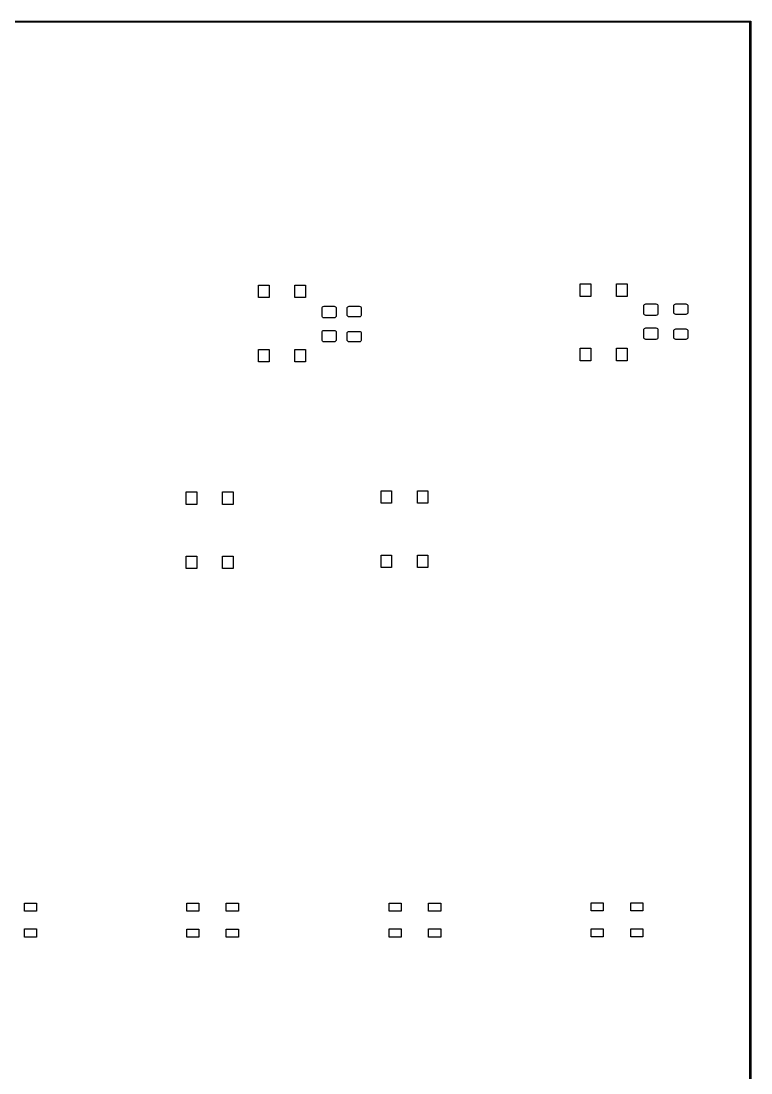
# Model space of a CAD drawing. Extents: x 0 to 360, y 0 to 260.
# Drawn here: x 269.8 to 360.1, y 130 to 260.1 of the extents above; entities that cross this region are included whole.
import ezdxf

# ---------------------------------------------------------------- set-up
doc = ezdxf.new("R2010")
doc.units = 0
doc.layers.add('BLACK', color=7, linetype='CONTINUOUS')

msp = doc.modelspace()

# ---------------------------------------------------------------- linework, layer by layer
at = {"layer": 'BLACK', "linetype": 'CONTINUOUS'}
for p, q in [((0, 260.075), (360, 260.075)), ((359.925, 259.925), (0.075, 259.925)), ((359.925, 0.075), (359.925, 259.925)), ((360, 260.075), (360.01, 260.073)), ((360.01, 260.073), (360.013, 260.074)), ((360.013, 260.074), (360.016, 260.072)), ((360.016, 260.072), (360.026, 260.07)), ((360.026, 260.07), (360.041, 260.058)), ((360.041, 260.058), (360.057, 260.048)), ((360.057, 260.048), (360.06, 260.042)), ((360.06, 260.042), (360.065, 260.037)), ((360.065, 260.037), (360.068, 260.018)), ((360.068, 260.018), (360.075, 260)), ((360.075, 260), (360.075, 0)), ((299.17, 225.87), (299.17, 227.42)), ((299.17, 227.42), (300.47, 227.42)), ((300.47, 227.42), (300.47, 225.87)), ((303.67, 225.87), (303.67, 227.42)), ((303.67, 227.42), (304.97, 227.42)), ((304.97, 227.42), (304.97, 225.87)), ((338.96, 226.02), (338.96, 227.57)), ((338.96, 227.57), (340.26, 227.57)), ((340.26, 227.57), (340.26, 226.02)), ((343.46, 226.02), (343.46, 227.57)), ((343.46, 227.57), (344.76, 227.57)), ((344.76, 227.57), (344.76, 226.02)), ((300.47, 225.87), (299.17, 225.87)), ((304.97, 225.87), (303.67, 225.87)), ((340.26, 226.02), (338.96, 226.02)), ((344.76, 226.02), (343.46, 226.02)), ((346.898, 225.027), (346.979, 225.081)), ((346.979, 225.081), (347.075, 225.1)), ((347.075, 225.1), (348.325, 225.1)), ((348.325, 225.1), (348.421, 225.081)), ((348.421, 225.081), (348.502, 225.027)), ((350.598, 225.027), (350.679, 225.081)), ((350.679, 225.081), (350.775, 225.1)), ((350.775, 225.1), (352.025, 225.1)), ((352.025, 225.1), (352.121, 225.081)), ((352.121, 225.081), (352.202, 225.027)), ((307.025, 224.55), (307.044, 224.646)), ((307.025, 223.625), (307.025, 224.55)), ((307.044, 224.646), (307.098, 224.727)), ((307.098, 224.727), (307.179, 224.781)), ((307.179, 224.781), (307.275, 224.8)), ((307.275, 224.8), (308.525, 224.8)), ((308.525, 224.8), (308.621, 224.781)), ((308.621, 224.781), (308.702, 224.727)), ((308.702, 224.727), (308.756, 224.646)), ((308.756, 224.646), (308.775, 224.55)), ((308.775, 224.55), (308.775, 223.625)), ((310.125, 224.55), (310.144, 224.646)), ((310.125, 223.75), (310.125, 224.55)), ((310.144, 223.654), (310.125, 223.75)), ((310.144, 224.646), (310.198, 224.727)), ((310.198, 224.727), (310.279, 224.781)), ((310.279, 224.781), (310.375, 224.8)), ((310.375, 224.8), (311.625, 224.8)), ((311.625, 224.8), (311.721, 224.781)), ((311.721, 224.781), (311.802, 224.727)), ((311.802, 224.727), (311.856, 224.646)), ((311.856, 224.646), (311.875, 224.55)), ((311.875, 223.75), (311.856, 223.654)), ((311.875, 224.55), (311.875, 223.75)), ((346.825, 224.85), (346.844, 224.946)), ((346.825, 223.925), (346.825, 224.85)), ((346.844, 223.829), (346.825, 223.925)), ((346.844, 224.946), (346.898, 225.027)), ((346.898, 223.748), (346.844, 223.829)), ((346.979, 223.694), (346.898, 223.748)), ((348.502, 223.748), (348.421, 223.694)), ((348.502, 225.027), (348.556, 224.946)), ((348.556, 223.829), (348.502, 223.748)), ((348.556, 224.946), (348.575, 224.85)), ((348.575, 223.925), (348.556, 223.829)), ((348.575, 224.85), (348.575, 223.925)), ((350.525, 224.85), (350.544, 224.946)), ((350.525, 224.05), (350.525, 224.85)), ((350.544, 223.954), (350.525, 224.05)), ((350.544, 224.946), (350.598, 225.027)), ((350.598, 223.873), (350.544, 223.954)), ((350.679, 223.819), (350.598, 223.873)), ((350.775, 223.8), (350.679, 223.819)), ((352.025, 223.8), (350.775, 223.8)), ((352.121, 223.819), (352.025, 223.8)), ((352.202, 223.873), (352.121, 223.819)), ((352.202, 225.027), (352.256, 224.946)), ((352.256, 223.954), (352.202, 223.873)), ((352.256, 224.946), (352.275, 224.85)), ((352.275, 224.05), (352.256, 223.954)), ((352.275, 224.85), (352.275, 224.05)), ((307.044, 223.529), (307.025, 223.625)), ((307.098, 223.448), (307.044, 223.529)), ((307.179, 223.394), (307.098, 223.448)), ((307.275, 223.375), (307.179, 223.394)), ((308.525, 223.375), (307.275, 223.375)), ((308.621, 223.394), (308.525, 223.375)), ((308.702, 223.448), (308.621, 223.394)), ((308.756, 223.529), (308.702, 223.448)), ((308.775, 223.625), (308.756, 223.529)), ((310.198, 223.573), (310.144, 223.654)), ((310.279, 223.519), (310.198, 223.573)), ((310.375, 223.5), (310.279, 223.519)), ((311.625, 223.5), (310.375, 223.5)), ((311.721, 223.519), (311.625, 223.5)), ((311.802, 223.573), (311.721, 223.519)), ((311.856, 223.654), (311.802, 223.573)), ((347.075, 223.675), (346.979, 223.694)), ((348.325, 223.675), (347.075, 223.675)), ((348.421, 223.694), (348.325, 223.675)), ((307.025, 221.575), (307.044, 221.671)), ((307.025, 220.65), (307.025, 221.575)), ((307.044, 221.671), (307.098, 221.752)), ((307.098, 221.752), (307.179, 221.806)), ((307.179, 221.806), (307.275, 221.825)), ((307.275, 221.825), (308.525, 221.825)), ((308.525, 221.825), (308.621, 221.806)), ((308.621, 221.806), (308.702, 221.752)), ((308.702, 221.752), (308.756, 221.671)), ((308.756, 221.671), (308.775, 221.575)), ((308.775, 221.575), (308.775, 220.65)), ((310.125, 221.45), (310.144, 221.546)), ((310.125, 220.65), (310.125, 221.45)), ((310.144, 221.546), (310.198, 221.627)), ((310.198, 221.627), (310.279, 221.681)), ((310.279, 221.681), (310.375, 221.7)), ((310.375, 221.7), (311.625, 221.7)), ((311.625, 221.7), (311.721, 221.681)), ((311.721, 221.681), (311.802, 221.627)), ((311.802, 221.627), (311.856, 221.546)), ((311.856, 221.546), (311.875, 221.45)), ((311.875, 221.45), (311.875, 220.65)), ((346.825, 221.875), (346.844, 221.971)), ((346.825, 220.95), (346.825, 221.875)), ((346.844, 221.971), (346.898, 222.052)), ((346.898, 222.052), (346.979, 222.106)), ((346.979, 222.106), (347.075, 222.125)), ((347.075, 222.125), (348.325, 222.125)), ((348.325, 222.125), (348.421, 222.106)), ((348.421, 222.106), (348.502, 222.052)), ((348.502, 222.052), (348.556, 221.971)), ((348.556, 221.971), (348.575, 221.875)), ((348.575, 221.875), (348.575, 220.95)), ((350.525, 221.75), (350.544, 221.846)), ((350.525, 220.95), (350.525, 221.75)), ((350.544, 221.846), (350.598, 221.927)), ((350.598, 221.927), (350.679, 221.981)), ((350.679, 221.981), (350.775, 222)), ((350.775, 222), (352.025, 222)), ((352.025, 222), (352.121, 221.981)), ((352.121, 221.981), (352.202, 221.927)), ((352.202, 221.927), (352.256, 221.846)), ((352.256, 221.846), (352.275, 221.75)), ((352.275, 221.75), (352.275, 220.95)), ((307.044, 220.554), (307.025, 220.65)), ((307.098, 220.473), (307.044, 220.554)), ((307.179, 220.419), (307.098, 220.473)), ((307.275, 220.4), (307.179, 220.419)), ((308.525, 220.4), (307.275, 220.4)), ((308.621, 220.419), (308.525, 220.4)), ((308.702, 220.473), (308.621, 220.419)), ((308.756, 220.554), (308.702, 220.473)), ((308.775, 220.65), (308.756, 220.554)), ((310.144, 220.554), (310.125, 220.65)), ((310.198, 220.473), (310.144, 220.554)), ((310.279, 220.419), (310.198, 220.473)), ((310.375, 220.4), (310.279, 220.419)), ((311.625, 220.4), (310.375, 220.4)), ((311.721, 220.419), (311.625, 220.4)), ((311.802, 220.473), (311.721, 220.419)), ((311.856, 220.554), (311.802, 220.473)), ((311.875, 220.65), (311.856, 220.554)), ((346.844, 220.854), (346.825, 220.95)), ((346.898, 220.773), (346.844, 220.854)), ((346.979, 220.719), (346.898, 220.773)), ((347.075, 220.7), (346.979, 220.719)), ((348.325, 220.7), (347.075, 220.7)), ((348.421, 220.719), (348.325, 220.7)), ((348.502, 220.773), (348.421, 220.719)), ((348.556, 220.854), (348.502, 220.773)), ((348.575, 220.95), (348.556, 220.854)), ((350.544, 220.854), (350.525, 220.95)), ((350.598, 220.773), (350.544, 220.854)), ((350.679, 220.719), (350.598, 220.773)), ((350.775, 220.7), (350.679, 220.719)), ((352.025, 220.7), (350.775, 220.7)), ((352.121, 220.719), (352.025, 220.7)), ((352.202, 220.773), (352.121, 220.719)), ((352.256, 220.854), (352.202, 220.773)), ((352.275, 220.95), (352.256, 220.854)), ((299.17, 217.92), (299.17, 219.47)), ((299.17, 219.47), (300.47, 219.47)), ((300.47, 219.47), (300.47, 217.92)), ((303.67, 217.92), (303.67, 219.47)), ((303.67, 219.47), (304.97, 219.47)), ((304.97, 219.47), (304.97, 217.92)), ((338.96, 218.07), (338.96, 219.62)), ((338.96, 219.62), (340.26, 219.62)), ((340.26, 219.62), (340.26, 218.07)), ((343.46, 218.07), (343.46, 219.62)), ((343.46, 219.62), (344.76, 219.62)), ((344.76, 219.62), (344.76, 218.07)), ((300.47, 217.92), (299.17, 217.92)), ((304.97, 217.92), (303.67, 217.92)), ((340.26, 218.07), (338.96, 218.07)), ((344.76, 218.07), (343.46, 218.07)), ((290.23, 200.31), (290.23, 201.86)), ((290.23, 201.86), (291.53, 201.86)), ((291.53, 201.86), (291.53, 200.31)), ((294.73, 200.31), (294.73, 201.86)), ((294.73, 201.86), (296.03, 201.86)), ((296.03, 201.86), (296.03, 200.31)), ((314.32, 200.44), (314.32, 201.99)), ((314.32, 201.99), (315.62, 201.99)), ((315.62, 201.99), (315.62, 200.44)), ((318.82, 200.44), (318.82, 201.99)), ((318.82, 201.99), (320.12, 201.99)), ((320.12, 201.99), (320.12, 200.44)), ((315.62, 200.44), (314.32, 200.44)), ((320.12, 200.44), (318.82, 200.44)), ((291.53, 200.31), (290.23, 200.31)), ((296.03, 200.31), (294.73, 200.31)), ((290.23, 192.36), (290.23, 193.91)), ((290.23, 193.91), (291.53, 193.91)), ((291.53, 193.91), (291.53, 192.36)), ((294.73, 192.36), (294.73, 193.91)), ((294.73, 193.91), (296.03, 193.91)), ((296.03, 193.91), (296.03, 192.36)), ((314.32, 192.49), (314.32, 194.04)), ((314.32, 194.04), (315.62, 194.04)), ((315.62, 194.04), (315.62, 192.49)), ((318.82, 192.49), (318.82, 194.04)), ((318.82, 194.04), (320.12, 194.04)), ((320.12, 194.04), (320.12, 192.49)), ((291.53, 192.36), (290.23, 192.36)), ((296.03, 192.36), (294.73, 192.36)), ((315.62, 192.49), (314.32, 192.49)), ((320.12, 192.49), (318.82, 192.49)), ((270.21, 150.01), (270.21, 151.01)), ((270.21, 151.01), (271.71, 151.01)), ((271.71, 151.01), (271.71, 150.01)), ((290.285, 149.995), (290.285, 150.995)), ((290.285, 150.995), (291.785, 150.995)), ((291.785, 150.995), (291.785, 149.995)), ((295.185, 149.995), (295.185, 150.995)), ((295.185, 150.995), (296.685, 150.995)), ((296.685, 150.995), (296.685, 149.995)), ((315.305, 150.005), (315.305, 151.005)), ((315.305, 151.005), (316.805, 151.005)), ((316.805, 151.005), (316.805, 150.005)), ((320.205, 150.005), (320.205, 151.005)), ((320.205, 151.005), (321.705, 151.005)), ((321.705, 151.005), (321.705, 150.005)), ((340.31, 150.03), (340.31, 151.03)), ((340.31, 151.03), (341.81, 151.03)), ((341.81, 151.03), (341.81, 150.03)), ((345.21, 150.03), (345.21, 151.03)), ((345.21, 151.03), (346.71, 151.03)), ((346.71, 151.03), (346.71, 150.03)), ((271.71, 150.01), (270.21, 150.01)), ((291.785, 149.995), (290.285, 149.995)), ((296.685, 149.995), (295.185, 149.995)), ((316.805, 150.005), (315.305, 150.005)), ((321.705, 150.005), (320.205, 150.005)), ((341.81, 150.03), (340.31, 150.03)), ((346.71, 150.03), (345.21, 150.03)), ((270.21, 146.81), (270.21, 147.81)), ((270.21, 147.81), (271.71, 147.81)), ((271.71, 147.81), (271.71, 146.81)), ((290.285, 146.795), (290.285, 147.795)), ((290.285, 147.795), (291.785, 147.795)), ((291.785, 147.795), (291.785, 146.795)), ((295.185, 146.795), (295.185, 147.795)), ((295.185, 147.795), (296.685, 147.795)), ((296.685, 147.795), (296.685, 146.795)), ((315.305, 146.805), (315.305, 147.805)), ((315.305, 147.805), (316.805, 147.805)), ((316.805, 147.805), (316.805, 146.805)), ((320.205, 146.805), (320.205, 147.805)), ((320.205, 147.805), (321.705, 147.805)), ((321.705, 147.805), (321.705, 146.805)), ((340.31, 146.83), (340.31, 147.83)), ((340.31, 147.83), (341.81, 147.83)), ((341.81, 147.83), (341.81, 146.83)), ((345.21, 146.83), (345.21, 147.83)), ((345.21, 147.83), (346.71, 147.83)), ((346.71, 147.83), (346.71, 146.83)), ((271.71, 146.81), (270.21, 146.81)), ((291.785, 146.795), (290.285, 146.795)), ((296.685, 146.795), (295.185, 146.795)), ((316.805, 146.805), (315.305, 146.805)), ((321.705, 146.805), (320.205, 146.805)), ((341.81, 146.83), (340.31, 146.83)), ((346.71, 146.83), (345.21, 146.83))]:
    msp.add_line(p, q, dxfattribs=at)

doc.saveas('drawing.dxf')
